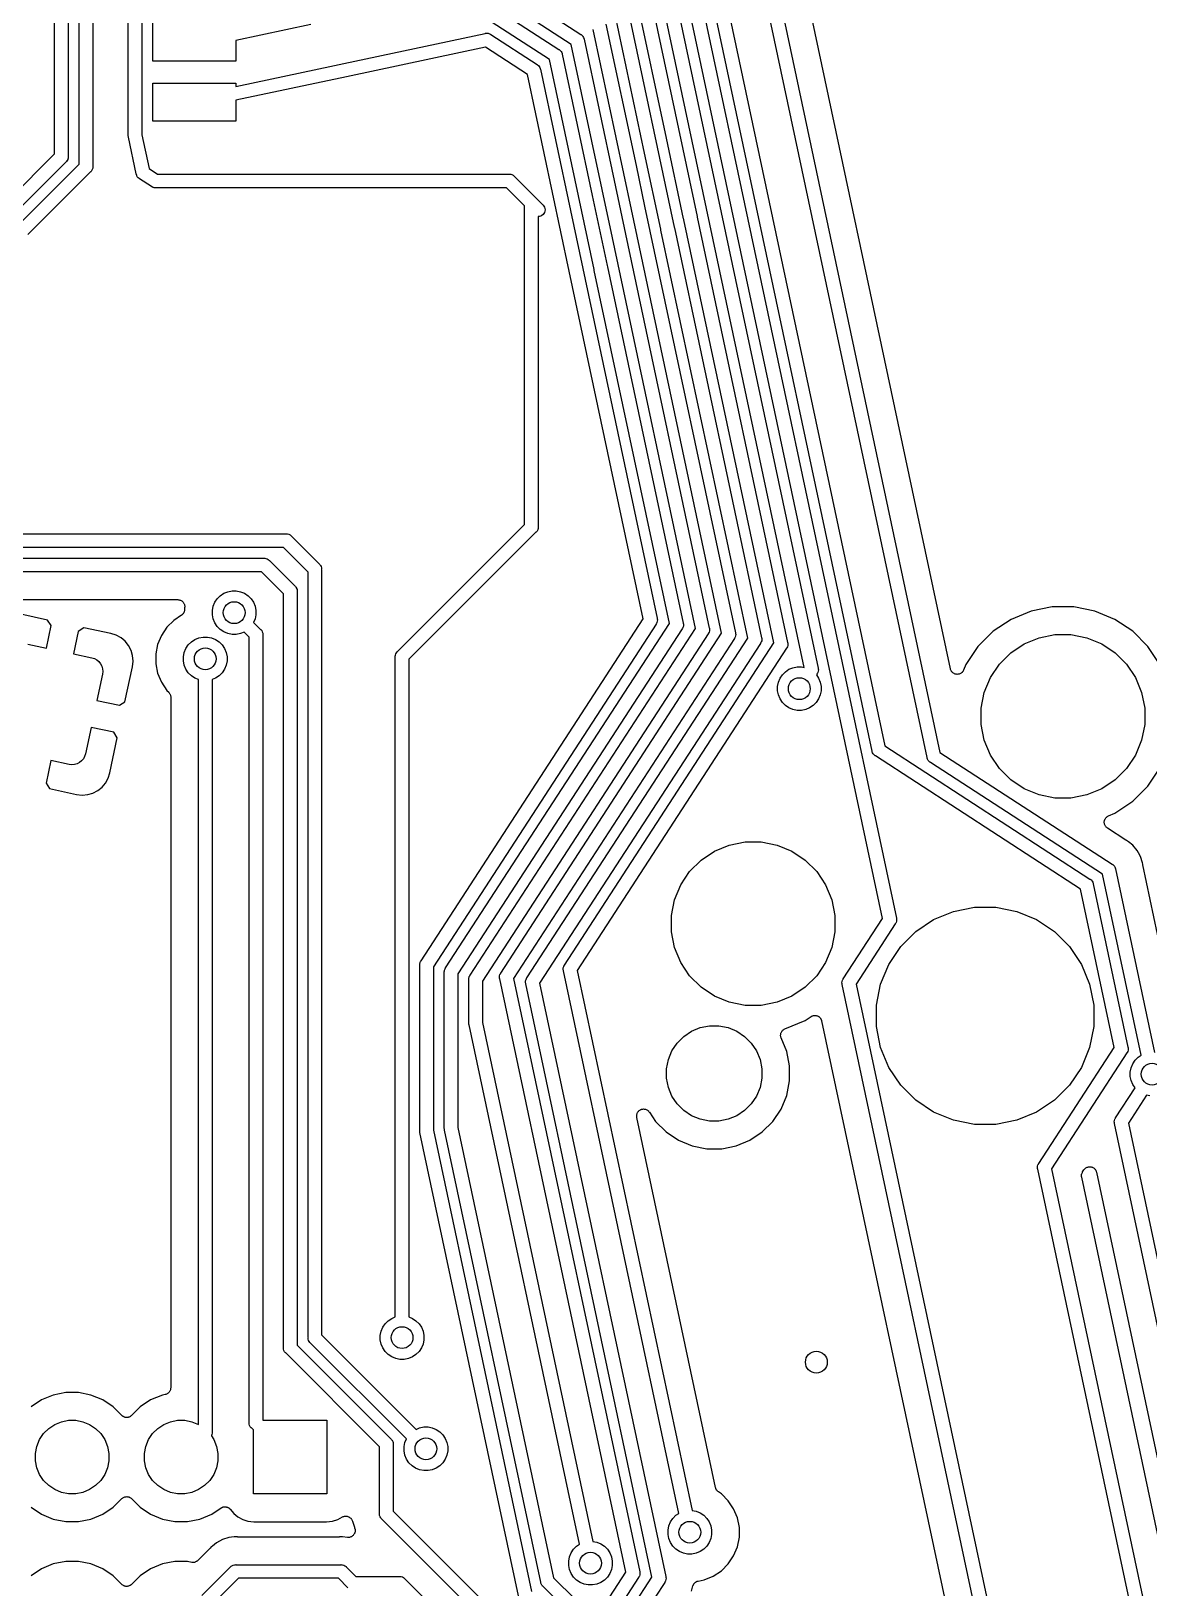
# Model space of a CAD drawing. Extents: x 59 to 2996, y -153 to 1402.
# Drawn here: x 634.46 to 654.97, y 617.34 to 645.91 of the extents above; entities that cross this region are included whole.
import ezdxf

# ---------------------------------------------------------------- set-up
doc = ezdxf.new("R2010")
doc.units = 0
doc.layers.add('BLACK', color=7, linetype='CONTINUOUS')

msp = doc.modelspace()

# ---------------------------------------------------------------- linework, layer by layer
at = {"layer": 'BLACK', "linetype": 'Continuous'}
for points in [[(656.184, 609.703), (652.927, 625.026), (652.925, 625.032), (652.924, 625.039), (652.922, 625.057), (652.923, 625.059), (652.924, 625.081), (652.931, 625.105), (652.94, 625.121), (652.94, 625.121), (652.943, 625.127), (652.946, 625.132), (654.328, 627.259), (653.71, 630.167), (649.948, 632.61), (649.943, 632.613), (649.924, 632.628), (649.908, 632.647), (649.896, 632.668), (649.89, 632.686), (649.89, 632.686), (649.888, 632.692), (649.888, 632.698), (644.239, 659.273)], [(644.493, 659.28), (650.123, 632.795), (653.884, 630.352), (653.89, 630.349), (653.895, 630.345), (653.895, 630.345), (653.909, 630.334), (653.925, 630.315), (653.937, 630.293), (653.938, 630.29), (653.942, 630.276), (653.942, 630.276), (653.944, 630.27), (653.945, 630.264), (654.582, 627.266), (654.584, 627.26), (654.585, 627.254), (654.585, 627.254), (654.586, 627.239), (654.587, 627.236), (654.585, 627.211), (654.578, 627.188), (654.569, 627.171), (654.569, 627.171), (654.566, 627.166), (654.563, 627.161), (653.181, 625.034), (656.438, 609.71)], [(634.072, 642.837), (634.893, 643.658), (634.893, 652.662)], [(635.143, 652.616), (635.143, 643.612), (635.144, 643.606), (635.143, 643.6), (635.143, 643.6), (635.141, 643.582), (635.135, 643.56), (635.134, 643.558), (635.122, 643.537), (635.111, 643.522), (635.111, 643.522), (635.107, 643.517), (635.102, 643.514), (634.216, 642.628)], [(634.258, 642.387), (635.343, 643.472), (635.343, 651.548)], [(635.593, 651.503), (635.593, 643.426), (635.594, 643.42), (635.593, 643.414), (635.593, 643.414), (635.591, 643.395), (635.584, 643.372), (635.572, 643.35), (635.571, 643.349), (635.561, 643.336), (635.561, 643.336), (635.557, 643.331), (635.552, 643.327), (634.402, 642.178)], [(636.493, 651.081), (636.493, 644.011), (636.625, 643.388), (636.781, 643.287), (642.515, 643.287), (642.528, 643.287), (643.228, 643.287), (643.234, 643.287), (643.24, 643.287), (643.25, 643.286), (643.259, 643.285), (643.282, 643.278), (643.304, 643.266), (643.318, 643.254), (643.318, 643.254), (643.323, 643.25), (643.327, 643.246), (643.722, 642.85), (643.727, 642.846), (643.731, 642.842), (643.731, 642.842), (643.856, 642.717), (643.867, 642.702), (643.879, 642.681), (643.886, 642.657), (643.889, 642.633), (643.886, 642.608), (643.879, 642.585), (643.867, 642.563), (643.852, 642.544), (643.833, 642.528), (643.811, 642.517), (643.787, 642.509), (643.763, 642.507), (643.763, 636.814), (643.764, 636.808), (643.763, 636.801), (643.763, 636.801), (643.761, 636.783), (643.755, 636.764), (643.754, 636.76), (643.743, 636.738), (643.732, 636.725), (643.727, 636.719), (643.722, 636.715), (641.391, 634.384), (641.391, 622.317), (641.455, 622.29), (641.521, 622.246), (641.577, 622.191), (641.62, 622.125), (641.651, 622.052), (641.666, 621.975), (641.666, 621.896), (641.651, 621.819), (641.62, 621.746), (641.577, 621.681), (641.521, 621.625), (641.455, 621.581), (641.383, 621.551), (641.305, 621.536), (641.227, 621.536), (641.149, 621.551), (641.077, 621.581), (641.011, 621.625), (640.955, 621.681), (640.912, 621.746), (640.881, 621.819), (640.866, 621.896), (640.866, 621.975), (640.881, 622.052), (640.912, 622.125), (640.955, 622.191), (641.011, 622.246), (641.077, 622.29), (641.141, 622.317), (641.141, 634.429), (641.14, 634.436), (641.141, 634.442), (641.141, 634.442), (641.143, 634.46), (641.15, 634.484), (641.162, 634.505), (641.177, 634.524), (641.182, 634.528), (643.513, 636.859), (643.513, 642.706), (643.182, 643.037), (642.516, 643.037), (636.751, 643.037), (636.746, 643.036), (636.739, 643.037), (636.738, 643.037), (636.733, 643.037), (636.721, 643.038), (636.72, 643.038), (636.72, 643.038), (636.709, 643.042), (636.698, 643.045), (636.697, 643.045), (636.696, 643.046), (636.686, 643.051), (636.681, 643.053), (636.68, 643.054), (636.674, 643.057), (636.67, 643.061), (636.451, 643.203), (636.446, 643.206), (636.426, 643.221), (636.41, 643.24), (636.399, 643.261), (636.393, 643.279), (636.393, 643.279), (636.391, 643.285), (636.39, 643.291), (636.247, 643.967), (636.245, 643.973), (636.244, 643.985), (636.242, 643.996), (636.243, 644.003), (636.243, 651.127)], [(641.588, 647.772), (644.545, 645.852), (644.55, 645.849), (644.555, 645.846), (644.555, 645.846), (644.569, 645.834), (644.583, 645.818), (644.585, 645.815), (644.597, 645.794), (644.603, 645.776), (644.603, 645.776), (644.605, 645.77), (644.605, 645.764), (645.157, 643.171), (645.157, 643.171), (645.366, 642.187), (645.366, 642.184), (645.366, 642.184), (646.902, 634.958), (646.904, 634.953), (646.905, 634.946), (646.905, 634.946), (646.907, 634.93), (646.907, 634.928), (646.905, 634.904), (646.898, 634.88), (646.889, 634.864), (646.889, 634.864), (646.887, 634.858), (646.883, 634.853), (642.741, 628.476), (642.741, 627.721), (644.766, 618.196), (644.839, 618.181), (644.912, 618.151), (644.978, 618.107), (645.033, 618.052), (645.077, 617.986), (645.107, 617.913), (645.123, 617.836), (645.123, 617.757), (645.107, 617.68), (645.077, 617.607), (645.033, 617.542), (644.978, 617.486), (644.912, 617.442), (644.839, 617.412), (644.762, 617.397), (644.683, 617.397), (644.606, 617.412), (644.533, 617.442), (644.468, 617.486), (644.412, 617.542), (644.368, 617.607), (644.338, 617.68), (644.323, 617.757), (644.323, 617.836), (644.338, 617.913), (644.368, 617.986), (644.412, 618.052), (644.468, 618.107), (644.521, 618.143), (642.495, 627.677), (642.493, 627.683), (642.492, 627.695), (642.49, 627.706), (642.491, 627.713), (642.491, 628.506), (642.49, 628.511), (642.491, 628.518), (642.491, 628.519), (642.492, 628.524), (642.493, 628.536), (642.493, 628.536), (642.493, 628.537), (642.496, 628.548), (642.499, 628.559), (642.5, 628.56), (642.5, 628.561), (642.505, 628.571), (642.508, 628.576), (642.508, 628.576), (642.512, 628.582), (642.515, 628.587), (646.648, 634.951), (645.124, 642.12), (645.124, 642.12), (644.37, 645.667), (641.49, 647.538)], [(646.612, 647.148), (650.334, 629.636), (650.336, 629.63), (650.336, 629.624), (650.336, 629.624), (650.338, 629.606), (650.338, 629.606), (650.336, 629.581), (650.329, 629.557), (650.321, 629.541), (650.321, 629.541), (650.318, 629.536), (650.314, 629.531), (649.595, 628.423), (652.247, 615.947)], [(658.12, 608.055), (654.335, 625.863), (654.333, 625.869), (654.332, 625.875), (654.33, 625.893), (654.331, 625.896), (654.332, 625.918), (654.339, 625.942), (654.348, 625.958), (654.348, 625.958), (654.351, 625.964), (654.354, 625.968), (654.712, 626.519), (654.67, 626.581), (654.64, 626.654), (654.624, 626.731), (654.624, 626.81), (654.64, 626.887), (654.67, 626.96), (654.714, 627.026), (654.77, 627.081), (654.823, 627.117), (654.117, 630.439), (650.958, 632.491), (650.952, 632.494), (650.948, 632.497), (650.948, 632.497), (650.94, 632.504), (650.933, 632.509), (650.917, 632.528), (650.906, 632.549), (650.9, 632.567), (650.9, 632.567), (650.898, 632.573), (650.897, 632.579), (647.773, 647.277)], [(648.017, 647.33), (651.132, 632.676), (654.291, 630.624), (654.297, 630.621), (654.302, 630.617), (654.302, 630.617), (654.316, 630.606), (654.332, 630.587), (654.344, 630.565), (654.345, 630.563), (654.349, 630.548), (654.349, 630.548), (654.351, 630.542), (654.352, 630.536), (655.067, 627.17)], [(655.169, 634.289), (654.949, 634.618), (654.67, 634.898), (654.341, 635.117), (653.975, 635.269), (653.587, 635.346), (653.192, 635.346), (652.804, 635.269), (652.439, 635.117), (652.11, 634.898), (651.83, 634.618), (651.61, 634.289), (651.568, 634.186), (651.567, 634.184), (651.561, 634.174), (651.556, 634.164), (651.555, 634.164), (651.555, 634.163), (651.548, 634.154), (651.54, 634.145), (651.54, 634.144), (651.539, 634.144), (651.53, 634.137), (651.521, 634.129), (651.52, 634.129), (651.52, 634.128), (651.509, 634.123), (651.499, 634.118), (651.498, 634.117), (651.498, 634.117), (651.487, 634.114), (651.476, 634.11), (651.475, 634.11), (651.474, 634.11), (651.462, 634.109), (651.451, 634.108), (651.45, 634.108), (651.449, 634.108), (651.438, 634.109), (651.426, 634.11), (651.425, 634.11), (651.424, 634.11), (651.414, 634.114), (651.403, 634.117), (651.402, 634.117), (651.401, 634.118), (651.391, 634.123), (651.381, 634.128), (651.38, 634.129), (651.379, 634.129), (651.37, 634.137), (651.361, 634.144), (651.361, 634.145), (651.36, 634.145), (651.353, 634.154), (651.345, 634.163), (651.345, 634.164), (651.344, 634.165), (651.339, 634.175), (651.333, 634.185), (651.333, 634.186), (651.333, 634.186), (651.329, 634.197), (651.326, 634.208), (650.63, 637.482), (648.582, 647.119)], [(642.242, 646.811), (644.143, 645.576), (644.149, 645.574), (644.154, 645.57), (644.154, 645.57), (644.168, 645.558), (644.184, 645.539), (644.196, 645.518), (644.196, 645.518), (644.201, 645.501), (644.203, 645.494), (644.204, 645.488), (644.755, 642.895), (644.755, 642.895), (645.028, 641.611), (645.034, 641.585), (645.034, 641.585), (646.423, 635.047), (646.425, 635.041), (646.426, 635.035), (646.426, 635.035), (646.428, 635.019), (646.428, 635.017), (646.426, 634.992), (646.419, 634.969), (646.41, 634.952), (646.41, 634.952), (646.408, 634.947), (646.404, 634.942), (642.291, 628.609), (642.291, 625.789), (644.047, 617.527), (644.445, 617.129)], [(646.21, 646.872), (648.899, 634.223), (648.901, 634.217), (648.901, 634.211), (648.901, 634.211), (648.903, 634.193), (648.903, 634.193), (648.901, 634.168), (648.894, 634.144), (648.886, 634.128), (648.886, 634.128), (648.883, 634.123), (648.879, 634.118), (648.866, 634.097), (648.908, 634.035), (648.938, 633.962), (648.953, 633.885), (648.953, 633.806), (648.938, 633.729), (648.908, 633.656), (648.864, 633.59), (648.808, 633.535), (648.743, 633.491), (648.67, 633.461), (648.593, 633.445), (648.514, 633.445), (648.437, 633.461), (648.364, 633.491), (648.298, 633.535), (648.243, 633.59), (648.199, 633.656), (648.169, 633.729), (648.153, 633.806), (648.153, 633.885), (648.169, 633.962), (648.199, 634.035), (648.243, 634.1), (648.298, 634.156), (648.364, 634.2), (648.437, 634.23), (648.514, 634.245), (648.593, 634.245), (648.64, 634.236), (645.975, 646.775)], [(652.012, 615.85), (649.341, 628.415), (649.339, 628.421), (649.338, 628.428), (649.336, 628.446), (649.336, 628.449), (649.338, 628.47), (649.345, 628.494), (649.354, 628.51), (649.354, 628.51), (649.356, 628.516), (649.36, 628.521), (650.08, 629.629), (646.377, 647.051)], [(644.236, 616.985), (643.849, 617.372), (643.845, 617.375), (643.84, 617.381), (643.84, 617.381), (643.837, 617.385), (643.829, 617.394), (643.829, 617.395), (643.828, 617.396), (643.823, 617.406), (643.817, 617.416), (643.817, 617.416), (643.817, 617.417), (643.813, 617.428), (643.812, 617.433), (643.811, 617.434), (643.809, 617.441), (643.809, 617.446), (642.045, 625.745), (642.043, 625.752), (642.042, 625.763), (642.04, 625.775), (642.041, 625.782), (642.041, 628.639), (642.04, 628.644), (642.041, 628.651), (642.041, 628.652), (642.042, 628.658), (642.043, 628.669), (642.043, 628.67), (642.043, 628.671), (642.046, 628.682), (642.049, 628.693), (642.05, 628.693), (642.05, 628.694), (642.055, 628.704), (642.058, 628.709), (642.058, 628.71), (642.062, 628.716), (642.065, 628.72), (646.169, 635.04), (644.792, 641.521), (644.792, 641.521), (644.788, 641.536), (643.969, 645.392), (642.144, 646.577)], [(645.809, 646.596), (646.678, 642.508), (646.68, 642.497), (646.68, 642.496), (648.339, 634.692), (648.341, 634.686), (648.342, 634.68), (648.342, 634.68), (648.343, 634.663), (648.344, 634.662), (648.341, 634.637), (648.335, 634.614), (648.326, 634.597), (648.326, 634.597), (648.323, 634.592), (648.319, 634.587), (644.481, 628.676), (646.587, 618.764), (646.661, 618.749), (646.734, 618.719), (646.8, 618.675), (646.855, 618.619), (646.899, 618.554), (646.929, 618.481), (646.945, 618.404), (646.945, 618.325), (646.929, 618.248), (646.899, 618.175), (646.855, 618.109), (646.8, 618.054), (646.734, 618.01), (646.661, 617.98), (646.584, 617.964), (646.505, 617.964), (646.428, 617.98), (646.355, 618.01), (646.29, 618.054), (646.234, 618.109), (646.19, 618.175), (646.16, 618.248), (646.145, 618.325), (646.145, 618.404), (646.16, 618.481), (646.19, 618.554), (646.234, 618.619), (646.29, 618.675), (646.343, 618.711), (644.227, 628.668), (644.225, 628.674), (644.224, 628.683), (644.222, 628.699), (644.222, 628.7), (644.224, 628.723), (644.231, 628.747), (644.239, 628.763), (644.239, 628.763), (644.242, 628.769), (644.246, 628.773), (648.085, 634.685), (646.435, 642.449), (646.435, 642.449), (646.433, 642.454), (646.431, 642.465), (646.431, 642.466), (646.116, 643.946), (646.116, 643.946), (645.574, 646.499)], [(645.497, 616.999), (645.85, 617.543), (643.536, 628.431), (643.534, 628.437), (643.533, 628.446), (643.531, 628.461), (643.532, 628.469), (643.533, 628.486), (643.54, 628.509), (643.549, 628.526), (643.549, 628.526), (643.551, 628.531), (643.555, 628.536), (647.606, 634.774), (646.015, 642.258), (646.015, 642.258), (646.014, 642.263), (646.012, 642.274), (646.012, 642.275), (645.715, 643.67), (645.715, 643.67), (645.173, 646.219)], [(645.408, 646.316), (646.258, 642.316), (646.261, 642.305), (646.261, 642.305), (647.86, 634.781), (647.862, 634.775), (647.863, 634.769), (647.863, 634.769), (647.865, 634.751), (647.865, 634.751), (647.863, 634.726), (647.856, 634.702), (647.847, 634.686), (647.847, 634.686), (647.844, 634.681), (647.841, 634.676), (643.79, 628.438), (646.104, 617.55), (646.106, 617.544), (646.107, 617.538), (646.107, 617.538), (646.109, 617.521), (646.109, 617.52), (646.107, 617.495), (646.1, 617.472), (646.091, 617.455), (646.091, 617.455), (646.089, 617.45), (646.085, 617.445), (645.731, 616.901)], [(639.595, 646.035), (638.217, 645.742), (638.217, 645.358), (636.693, 645.358), (636.693, 646.058)], [(644.716, 616.623), (645.371, 617.632), (643.057, 628.52), (643.055, 628.525), (643.054, 628.534), (643.052, 628.55), (643.053, 628.556), (643.054, 628.574), (643.061, 628.598), (643.07, 628.615), (643.07, 628.615), (643.073, 628.62), (643.076, 628.625), (647.127, 634.862), (645.475, 642.637), (645.474, 642.637), (644.772, 645.943)], [(645.007, 646.04), (645.558, 643.447), (645.558, 643.446), (645.716, 642.701), (645.716, 642.701), (647.381, 634.87), (647.383, 634.864), (647.384, 634.858), (647.384, 634.858), (647.386, 634.84), (647.386, 634.839), (647.384, 634.815), (647.377, 634.791), (647.368, 634.775), (647.368, 634.775), (647.365, 634.769), (647.362, 634.765), (643.311, 628.527), (645.625, 617.639), (645.627, 617.633), (645.628, 617.627), (645.628, 617.627), (645.63, 617.609), (645.63, 617.609), (645.628, 617.584), (645.621, 617.56), (645.612, 617.544), (645.612, 617.544), (645.61, 617.538), (645.606, 617.534), (644.942, 616.512)], [(643.402, 617.196), (641.595, 625.698), (641.593, 625.704), (641.592, 625.716), (641.59, 625.727), (641.591, 625.734), (641.591, 628.772), (641.59, 628.778), (641.591, 628.785), (641.591, 628.785), (641.592, 628.791), (641.593, 628.802), (641.593, 628.803), (641.593, 628.804), (641.596, 628.815), (641.599, 628.826), (641.6, 628.827), (641.6, 628.827), (641.605, 628.838), (641.608, 628.842), (641.608, 628.843), (641.612, 628.849), (641.615, 628.853), (645.69, 635.129), (644.334, 641.509), (644.334, 641.509), (643.567, 645.116), (642.797, 645.616), (640.249, 645.074), (640.249, 645.074), (638.217, 644.642), (638.217, 644.258), (636.693, 644.258), (636.693, 644.958), (638.217, 644.958), (638.217, 644.898), (640.028, 645.283), (640.197, 645.319), (642.79, 645.87), (642.796, 645.872), (642.802, 645.872), (642.802, 645.872), (642.82, 645.874), (642.82, 645.874), (642.845, 645.872), (642.869, 645.865), (642.885, 645.857), (642.885, 645.857), (642.891, 645.854), (642.895, 645.85), (643.742, 645.3), (643.747, 645.298), (643.752, 645.294), (643.752, 645.294), (643.767, 645.282), (643.781, 645.265), (643.783, 645.263), (643.794, 645.242), (643.8, 645.224), (643.8, 645.224), (643.802, 645.218), (643.803, 645.212), (644.354, 642.619), (644.354, 642.619), (645.944, 635.136), (645.946, 635.13), (645.947, 635.124), (645.947, 635.124), (645.949, 635.107), (645.949, 635.106), (645.947, 635.081), (645.94, 635.057), (645.931, 635.041), (645.931, 635.041), (645.929, 635.036), (645.925, 635.031), (641.841, 628.742), (641.841, 625.742), (643.64, 617.278)], [(623.623, 636.687), (639.136, 636.687), (639.142, 636.687), (639.148, 636.687), (639.148, 636.687), (639.167, 636.685), (639.19, 636.678), (639.212, 636.666), (639.231, 636.65), (639.235, 636.646), (639.75, 636.13), (639.755, 636.126), (639.759, 636.122), (639.759, 636.122), (639.765, 636.114), (639.77, 636.107), (639.782, 636.086), (639.789, 636.062), (639.791, 636.044), (639.791, 636.044), (639.792, 636.038), (639.791, 636.032), (639.791, 621.985), (641.522, 620.253), (641.587, 620.28), (641.664, 620.296), (641.743, 620.296), (641.82, 620.28), (641.893, 620.25), (641.959, 620.206), (642.014, 620.151), (642.058, 620.085), (642.088, 620.012), (642.104, 619.935), (642.104, 619.856), (642.088, 619.779), (642.058, 619.706), (642.014, 619.641), (641.959, 619.585), (641.893, 619.541), (641.82, 619.511), (641.743, 619.496), (641.664, 619.496), (641.587, 619.511), (641.514, 619.541), (641.449, 619.585), (641.393, 619.641), (641.349, 619.706), (641.319, 619.779), (641.304, 619.856), (641.304, 619.935), (641.319, 620.012), (641.346, 620.077), (639.582, 621.84), (639.577, 621.844), (639.562, 621.863), (639.55, 621.885), (639.543, 621.909), (639.541, 621.927), (639.541, 621.927), (639.54, 621.933), (639.541, 621.939), (639.541, 635.986), (639.09, 636.437), (623.577, 636.437)], [(623.437, 636.237), (638.736, 636.237), (638.742, 636.237), (638.748, 636.237), (638.748, 636.237), (638.767, 636.235), (638.79, 636.228), (638.812, 636.216), (638.831, 636.2), (638.835, 636.196), (639.3, 635.73), (639.305, 635.726), (639.309, 635.722), (639.32, 635.707), (639.331, 635.687), (639.332, 635.686), (639.339, 635.662), (639.341, 635.644), (639.341, 635.644), (639.342, 635.638), (639.341, 635.632), (639.341, 621.798), (641.063, 620.077), (641.067, 620.073), (641.071, 620.068), (641.071, 620.068), (641.081, 620.057), (641.083, 620.054), (641.095, 620.032), (641.102, 620.009), (641.104, 619.99), (641.104, 619.99), (641.104, 619.984), (641.104, 619.978), (641.104, 618.75), (643.005, 616.849)], [(642.828, 616.672), (640.894, 618.606), (640.89, 618.61), (640.885, 618.615), (640.874, 618.629), (640.862, 618.65), (640.855, 618.674), (640.854, 618.686), (640.854, 618.692), (640.853, 618.698), (640.854, 618.704), (640.854, 619.932), (639.132, 621.654), (639.127, 621.658), (639.123, 621.663), (639.112, 621.677), (639.1, 621.699), (639.093, 621.722), (639.09, 621.747), (639.091, 621.753), (639.091, 635.586), (638.69, 635.987), (623.391, 635.987)], [(633.335, 635.479), (637.153, 635.479), (637.154, 635.479), (637.154, 635.479), (637.154, 635.479), (637.155, 635.479), (637.167, 635.477), (637.179, 635.476), (637.179, 635.476), (637.18, 635.476), (637.191, 635.472), (637.203, 635.469), (637.203, 635.468), (637.203, 635.468), (637.214, 635.463), (637.224, 635.457), (637.225, 635.457), (637.225, 635.456), (637.234, 635.449), (637.243, 635.441), (637.244, 635.441), (637.244, 635.44), (637.251, 635.431), (637.259, 635.422), (637.259, 635.421), (637.259, 635.421), (637.265, 635.41), (637.271, 635.4), (637.271, 635.399), (637.271, 635.399), (637.274, 635.388), (637.278, 635.376), (637.278, 635.376), (637.278, 635.375), (637.279, 635.363), (637.28, 635.351), (637.28, 635.351), (637.28, 635.351), (637.279, 635.339), (637.278, 635.333), (637.278, 635.3), (637.278, 635.3), (637.278, 635.3), (637.278, 635.3), (637.278, 635.299), (637.277, 635.287), (637.276, 635.275), (637.276, 635.275), (637.276, 635.274), (637.272, 635.263), (637.269, 635.251), (637.268, 635.251), (637.268, 635.25), (637.262, 635.24), (637.257, 635.23), (637.256, 635.229), (637.256, 635.229), (637.249, 635.22), (637.241, 635.21), (637.241, 635.21), (637.24, 635.21), (637.231, 635.202), (637.222, 635.195), (637.077, 635.098), (636.95, 634.971), (636.851, 634.823), (636.783, 634.657), (636.748, 634.482), (636.748, 634.303), (636.783, 634.128), (636.851, 633.963), (636.95, 633.814), (636.986, 633.779), (636.986, 633.778), (636.986, 633.778), (636.986, 633.778), (636.987, 633.777), (636.994, 633.768), (637.002, 633.759), (637.002, 633.759), (637.002, 633.758), (637.008, 633.748), (637.013, 633.737), (637.013, 633.737), (637.014, 633.736), (637.017, 633.725), (637.02, 633.714), (637.02, 633.713), (637.021, 633.712), (637.022, 633.701), (637.023, 633.689), (637.023, 621.017), (637.023, 621.016), (637.023, 621.016), (637.023, 621.016), (637.023, 621.015), (637.021, 621.003), (637.02, 620.991), (637.02, 620.991), (637.02, 620.99), (637.016, 620.979), (637.013, 620.967), (637.013, 620.967), (637.012, 620.966), (637.007, 620.956), (637.001, 620.946), (637.001, 620.945), (637.001, 620.945), (636.993, 620.936), (636.985, 620.926), (636.985, 620.926), (636.985, 620.926), (636.975, 620.918), (636.966, 620.911), (636.966, 620.911), (636.965, 620.91), (636.955, 620.905), (636.944, 620.899), (636.944, 620.899), (636.943, 620.899), (636.932, 620.895), (636.921, 620.892), (636.869, 620.882), (636.654, 620.793), (636.46, 620.663), (636.304, 620.507), (636.304, 620.506), (636.303, 620.506), (636.303, 620.506), (636.303, 620.506), (636.293, 620.498), (636.284, 620.491), (636.284, 620.491), (636.283, 620.49), (636.273, 620.485), (636.262, 620.479), (636.262, 620.479), (636.261, 620.479), (636.25, 620.476), (636.239, 620.472), (636.238, 620.472), (636.238, 620.472), (636.226, 620.471), (636.214, 620.47), (636.213, 620.47), (636.213, 620.47), (636.201, 620.471), (636.189, 620.472), (636.189, 620.472), (636.188, 620.473), (636.177, 620.476), (636.166, 620.48), (636.165, 620.48), (636.165, 620.48), (636.154, 620.486), (636.144, 620.491), (636.143, 620.492), (636.143, 620.492), (636.134, 620.499), (636.125, 620.507), (635.968, 620.663), (635.775, 620.793), (635.559, 620.882), (635.331, 620.927), (635.098, 620.927), (634.869, 620.882), (634.654, 620.793), (634.46, 620.663)], [(634.404, 634.66), (634.742, 634.588), (634.83, 635.003), (634.765, 635.103), (634.271, 635.211)], [(655.194, 629.019), (654.855, 630.611), (654.855, 630.613), (654.854, 630.618), (654.853, 630.623), (654.851, 630.648), (654.813, 630.767), (654.777, 630.833), (654.777, 630.833), (654.753, 630.876), (654.672, 630.972), (654.594, 631.034), (654.594, 631.034), (654.594, 631.034), (654.575, 631.049), (654.553, 631.061), (654.551, 631.062), (654.547, 631.065), (654.542, 631.067), (654.204, 631.286), (654.203, 631.287), (654.202, 631.288), (654.202, 631.288), (654.193, 631.296), (654.183, 631.303), (654.183, 631.304), (654.183, 631.304), (654.175, 631.313), (654.168, 631.322), (654.167, 631.323), (654.167, 631.323), (654.162, 631.334), (654.156, 631.344), (654.156, 631.345), (654.156, 631.345), (654.152, 631.357), (654.149, 631.368), (654.149, 631.368), (654.149, 631.369), (654.147, 631.381), (654.146, 631.393), (654.146, 631.393), (654.146, 631.394), (654.147, 631.405), (654.149, 631.417), (654.149, 631.418), (654.149, 631.418), (654.152, 631.43), (654.156, 631.441), (654.156, 631.441), (654.156, 631.442), (654.162, 631.452), (654.167, 631.463), (654.168, 631.463), (654.168, 631.464), (654.175, 631.473), (654.183, 631.482), (654.183, 631.483), (654.184, 631.483), (654.193, 631.49), (654.202, 631.498), (654.202, 631.498), (654.203, 631.499), (654.213, 631.504), (654.224, 631.51), (654.224, 631.51), (654.225, 631.51), (654.341, 631.558), (654.67, 631.778), (654.949, 632.058), (655.169, 632.387)], [(646.574, 617.282), (646.602, 617.38), (646.603, 617.382), (646.605, 617.388), (646.607, 617.394), (646.61, 617.399), (646.612, 617.405), (646.616, 617.41), (646.619, 617.416), (646.623, 617.42), (646.626, 617.425), (646.63, 617.43), (646.635, 617.435), (646.639, 617.438), (646.643, 617.443), (646.649, 617.446), (646.654, 617.45), (646.659, 617.453), (646.664, 617.457), (646.67, 617.459), (646.676, 617.462), (646.681, 617.464), (646.687, 617.466), (646.693, 617.467), (646.699, 617.469), (646.809, 617.491), (646.975, 617.56), (647.123, 617.659), (647.25, 617.785), (647.349, 617.934), (647.418, 618.099), (647.453, 618.275), (647.453, 618.454), (647.418, 618.629), (647.349, 618.794), (647.25, 618.943), (647.123, 619.069), (647.071, 619.104), (647.07, 619.105), (647.061, 619.112), (647.053, 619.119), (647.052, 619.12), (647.051, 619.121), (647.044, 619.13), (647.037, 619.138), (647.036, 619.14), (647.035, 619.141), (647.03, 619.15), (647.025, 619.16), (647.025, 619.161), (647.024, 619.163), (647.021, 619.173), (647.018, 619.184), (645.573, 625.978), (645.573, 625.98), (645.573, 625.981), (645.573, 625.981), (645.572, 625.993), (645.571, 626.005), (645.571, 626.005), (645.571, 626.006), (645.572, 626.018), (645.573, 626.029), (645.573, 626.03), (645.573, 626.031), (645.577, 626.042), (645.58, 626.053), (645.58, 626.054), (645.581, 626.054), (645.586, 626.065), (645.592, 626.075), (645.592, 626.075), (645.593, 626.076), (645.6, 626.085), (645.607, 626.094), (645.608, 626.095), (645.608, 626.095), (645.618, 626.102), (645.626, 626.11), (645.627, 626.11), (645.628, 626.111), (645.638, 626.116), (645.648, 626.122), (645.649, 626.122), (645.65, 626.122), (645.661, 626.126), (645.672, 626.129), (645.673, 626.129), (645.673, 626.129), (645.685, 626.13), (645.697, 626.132), (645.697, 626.132), (645.698, 626.132), (645.71, 626.13), (645.721, 626.129), (645.722, 626.129), (645.723, 626.129), (645.734, 626.126), (645.745, 626.122), (645.746, 626.122), (645.746, 626.122), (645.757, 626.116), (645.767, 626.111), (645.768, 626.11), (645.768, 626.11), (645.777, 626.103), (645.786, 626.095), (645.787, 626.095), (645.787, 626.094), (645.795, 626.085), (645.802, 626.076), (645.803, 626.076), (645.803, 626.075), (645.918, 625.903), (646.111, 625.71), (646.337, 625.559), (646.589, 625.455), (646.856, 625.402), (647.129, 625.402), (647.396, 625.455), (647.647, 625.559), (647.874, 625.71), (648.067, 625.903), (648.218, 626.13), (648.322, 626.381), (648.375, 626.648), (648.375, 626.921), (648.322, 627.188), (648.22, 627.435), (648.22, 627.436), (648.22, 627.436), (648.22, 627.436), (648.219, 627.437), (648.216, 627.448), (648.213, 627.459), (648.213, 627.46), (648.212, 627.46), (648.211, 627.472), (648.21, 627.484), (648.21, 627.485), (648.21, 627.485), (648.212, 627.497), (648.213, 627.509), (648.213, 627.509), (648.213, 627.51), (648.217, 627.521), (648.22, 627.533), (648.22, 627.533), (648.22, 627.533), (648.226, 627.544), (648.232, 627.554), (648.232, 627.555), (648.232, 627.555), (648.24, 627.564), (648.248, 627.573), (648.248, 627.574), (648.248, 627.574), (648.257, 627.582), (648.267, 627.589), (648.267, 627.589), (648.268, 627.59), (648.278, 627.595), (648.289, 627.601), (648.658, 627.754), (648.768, 627.828), (648.77, 627.829), (648.78, 627.834), (648.79, 627.839), (648.791, 627.839), (648.792, 627.84), (648.803, 627.843), (648.813, 627.846), (648.815, 627.847), (648.816, 627.847), (648.827, 627.848), (648.838, 627.849), (648.839, 627.849), (648.84, 627.849), (648.852, 627.848), (648.863, 627.847), (648.864, 627.846), (648.865, 627.846), (648.876, 627.843), (648.886, 627.84), (648.888, 627.839), (648.889, 627.839), (648.899, 627.834), (648.908, 627.828), (648.909, 627.828), (648.91, 627.827), (648.919, 627.82), (648.928, 627.813), (648.929, 627.812), (648.929, 627.811), (648.936, 627.802), (648.944, 627.794), (648.944, 627.793), (648.945, 627.792), (648.95, 627.782), (648.956, 627.772), (648.956, 627.771), (648.957, 627.77), (648.96, 627.759), (648.963, 627.748), (651.348, 616.53)], [(654.985, 626.371), (654.922, 626.383), (654.589, 625.87), (658.364, 608.108)], [(656.929, 609.846), (653.733, 624.882), (653.733, 624.882), (653.733, 624.882), (653.733, 624.882), (653.732, 624.884), (653.731, 624.895), (653.73, 624.907), (653.73, 624.908), (653.73, 624.908), (653.731, 624.92), (653.732, 624.932), (653.732, 624.932), (653.732, 624.933), (653.736, 624.944), (653.739, 624.956), (653.739, 624.956), (653.739, 624.957), (653.745, 624.967), (653.75, 624.978), (653.774, 625.014), (653.775, 625.016), (653.775, 625.016), (653.775, 625.016), (653.775, 625.016), (653.783, 625.025), (653.791, 625.035), (653.791, 625.035), (653.791, 625.035), (653.801, 625.043), (653.81, 625.051), (653.81, 625.051), (653.81, 625.051), (653.821, 625.057), (653.832, 625.062), (653.832, 625.062), (653.832, 625.063), (653.844, 625.066), (653.855, 625.07), (653.855, 625.07), (653.856, 625.07), (653.868, 625.071), (653.88, 625.072), (653.88, 625.072), (653.88, 625.072), (653.892, 625.071), (653.905, 625.07), (653.905, 625.07), (653.905, 625.07), (653.917, 625.067), (653.928, 625.063), (653.929, 625.063), (653.929, 625.063), (653.94, 625.057), (653.95, 625.052), (653.951, 625.051), (653.951, 625.051), (653.96, 625.044), (653.97, 625.036), (653.97, 625.036), (653.97, 625.036), (653.978, 625.026), (653.986, 625.017), (653.986, 625.017), (653.986, 625.017), (653.992, 625.006), (653.998, 624.995), (653.998, 624.995), (653.998, 624.995), (654.001, 624.984), (654.005, 624.972), (657.556, 608.267)], [(634.46, 618.825), (634.654, 618.696), (634.869, 618.607), (635.098, 618.561), (635.331, 618.561), (635.559, 618.607), (635.775, 618.696), (635.968, 618.825), (636.125, 618.981), (636.125, 618.982), (636.125, 618.982), (636.125, 618.982), (636.126, 618.983), (636.135, 618.99), (636.144, 618.998), (636.145, 618.998), (636.145, 618.998), (636.156, 619.004), (636.166, 619.009), (636.167, 619.009), (636.167, 619.01), (636.179, 619.013), (636.19, 619.016), (636.191, 619.016), (636.191, 619.016), (636.203, 619.017), (636.215, 619.019), (636.215, 619.019), (636.216, 619.019), (636.227, 619.017), (636.239, 619.016), (636.24, 619.016), (636.24, 619.016), (636.252, 619.012), (636.263, 619.009), (636.264, 619.009), (636.264, 619.008), (636.274, 619.003), (636.285, 618.997), (636.285, 618.997), (636.286, 618.997), (636.295, 618.989), (636.304, 618.981), (636.46, 618.825), (636.654, 618.696), (636.869, 618.607), (637.098, 618.561), (637.331, 618.561), (637.559, 618.607), (637.775, 618.696), (637.946, 618.811), (637.948, 618.811), (637.953, 618.814), (637.958, 618.817), (637.964, 618.82), (637.97, 618.823), (637.975, 618.824), (637.981, 618.827), (637.987, 618.828), (637.994, 618.83), (637.999, 618.83), (638.005, 618.831), (638.012, 618.831), (638.018, 618.832), (638.024, 618.831), (638.03, 618.831), (638.036, 618.83), (638.043, 618.829), (638.048, 618.827), (638.054, 618.826), (638.06, 618.824), (638.067, 618.822), (638.072, 618.819), (638.077, 618.817), (638.082, 618.813), (638.088, 618.81), (638.093, 618.806), (638.097, 618.803), (638.102, 618.798), (638.107, 618.794), (638.111, 618.79), (638.115, 618.785), (638.178, 618.708), (638.256, 618.645), (638.344, 618.598), (638.44, 618.569), (638.546, 618.558), (639.883, 618.558), (639.989, 618.569), (640.085, 618.598), (640.174, 618.646), (640.175, 618.646), (640.175, 618.646), (640.175, 618.646), (640.176, 618.646), (640.187, 618.651), (640.198, 618.655), (640.199, 618.655), (640.199, 618.656), (640.211, 618.658), (640.223, 618.66), (640.223, 618.66), (640.223, 618.66), (640.235, 618.66), (640.247, 618.66), (640.248, 618.66), (640.248, 618.66), (640.26, 618.657), (640.272, 618.655), (640.272, 618.655), (640.272, 618.655), (640.284, 618.65), (640.295, 618.645), (640.295, 618.645), (640.295, 618.645), (640.305, 618.638), (640.315, 618.632), (640.315, 618.631), (640.316, 618.631), (640.324, 618.623), (640.333, 618.614), (640.333, 618.614), (640.333, 618.613), (640.34, 618.603), (640.346, 618.593), (640.347, 618.593), (640.347, 618.593), (640.351, 618.582), (640.356, 618.57), (640.391, 618.455), (640.391, 618.454), (640.391, 618.454), (640.391, 618.454), (640.392, 618.453), (640.396, 618.442), (640.401, 618.431), (640.401, 618.431), (640.401, 618.43), (640.403, 618.418), (640.405, 618.407), (640.405, 618.406), (640.405, 618.406), (640.405, 618.394), (640.405, 618.382), (640.405, 618.382), (640.405, 618.381), (640.403, 618.369), (640.4, 618.358), (640.4, 618.357), (640.4, 618.357), (640.395, 618.346), (640.391, 618.335), (640.39, 618.334), (640.39, 618.334), (640.383, 618.324), (640.377, 618.314), (640.376, 618.314), (640.376, 618.314), (640.368, 618.305), (640.359, 618.297), (640.359, 618.297), (640.359, 618.296), (640.349, 618.29), (640.338, 618.283), (640.338, 618.283), (640.338, 618.283), (640.326, 618.278), (640.315, 618.274), (640.315, 618.273), (640.315, 618.273), (640.303, 618.271), (640.291, 618.269), (640.291, 618.269), (640.291, 618.269), (640.278, 618.269), (640.266, 618.269), (640.174, 618.278), (640.174, 618.278), (640.149, 618.28), (640.124, 618.278), (640.123, 618.278), (640.117, 618.278), (640.112, 618.277), (638.252, 618.277), (638.25, 618.277), (638.245, 618.278), (638.239, 618.278), (638.214, 618.28), (638.189, 618.278), (638.189, 618.278), (638.09, 618.268), (637.972, 618.232), (637.972, 618.232), (637.971, 618.232), (637.861, 618.173), (637.787, 618.112), (637.765, 618.094), (637.749, 618.075), (637.748, 618.073), (637.744, 618.07), (637.74, 618.065), (637.522, 617.847), (637.521, 617.846), (637.521, 617.846), (637.521, 617.846), (637.52, 617.846), (637.511, 617.838), (637.502, 617.831), (637.502, 617.83), (637.501, 617.83), (637.491, 617.825), (637.48, 617.819), (637.48, 617.819), (637.479, 617.819), (637.468, 617.815), (637.456, 617.812), (637.456, 617.812), (637.455, 617.812), (637.443, 617.811), (637.432, 617.81), (637.431, 617.81), (637.431, 617.81), (637.419, 617.811), (637.407, 617.812), (637.331, 617.827), (637.098, 617.827), (636.869, 617.782), (636.654, 617.693), (636.46, 617.563), (636.304, 617.407), (636.304, 617.406), (636.303, 617.406), (636.303, 617.406), (636.303, 617.406), (636.293, 617.398), (636.284, 617.391), (636.284, 617.391), (636.283, 617.39), (636.273, 617.385), (636.262, 617.379), (636.262, 617.379), (636.261, 617.379), (636.25, 617.376), (636.239, 617.372), (636.238, 617.372), (636.238, 617.372), (636.226, 617.371), (636.214, 617.37), (636.213, 617.37), (636.213, 617.37), (636.201, 617.371), (636.189, 617.372), (636.189, 617.372), (636.188, 617.373), (636.177, 617.376), (636.166, 617.38), (636.165, 617.38), (636.165, 617.38), (636.154, 617.386), (636.144, 617.391), (636.143, 617.392), (636.143, 617.392), (636.134, 617.399), (636.125, 617.407), (635.968, 617.563), (635.775, 617.693), (635.559, 617.782), (635.331, 617.827), (635.098, 617.827), (634.869, 617.782), (634.654, 617.693), (634.46, 617.563)], [(637.595, 617.202), (638.122, 617.728), (638.126, 617.733), (638.134, 617.74), (638.145, 617.749), (638.166, 617.76), (638.19, 617.767), (638.208, 617.769), (638.208, 617.769), (638.214, 617.77), (638.22, 617.769), (640.143, 617.769), (640.149, 617.77), (640.155, 617.769), (640.155, 617.769), (640.174, 617.767), (640.197, 617.76), (640.219, 617.749), (640.238, 617.733), (640.242, 617.728), (640.418, 617.553), (641.218, 617.553), (641.224, 617.553), (641.23, 617.553), (641.23, 617.553), (641.249, 617.551), (641.272, 617.544), (641.294, 617.532), (641.313, 617.516), (641.317, 617.512), (643.002, 615.826)], [(640.273, 617.343), (640.098, 617.519), (638.266, 617.519), (637.772, 617.025)]]:
    msp.add_lwpolyline(points, dxfattribs=at)
for points in [[(638.376, 635.595), (638.441, 635.551), (638.497, 635.495), (638.541, 635.43), (638.571, 635.357), (638.586, 635.28), (638.586, 635.201), (638.571, 635.124), (638.544, 635.059), (638.67, 634.933), (638.675, 634.929), (638.679, 634.924), (638.691, 634.91), (638.702, 634.89), (638.702, 634.888), (638.71, 634.865), (638.711, 634.846), (638.711, 634.846), (638.712, 634.84), (638.711, 634.834), (638.711, 620.424), (638.716, 620.419), (639.889, 620.419), (639.889, 619.069), (638.539, 619.069), (638.539, 620.242), (638.502, 620.279), (638.498, 620.283), (638.482, 620.302), (638.47, 620.324), (638.463, 620.348), (638.461, 620.366), (638.461, 620.366), (638.461, 620.372), (638.461, 620.378), (638.461, 634.788), (638.367, 634.882), (638.303, 634.856), (638.226, 634.84), (638.147, 634.84), (638.07, 634.856), (637.997, 634.886), (637.931, 634.93), (637.876, 634.985), (637.832, 635.051), (637.802, 635.124), (637.786, 635.201), (637.786, 635.28), (637.802, 635.357), (637.832, 635.43), (637.876, 635.495), (637.931, 635.551), (637.997, 635.595), (638.07, 635.625), (638.147, 635.64), (638.226, 635.64), (638.303, 635.625)], [(635.239, 634.483), (635.578, 634.411), (635.624, 634.396), (635.667, 634.372), (635.705, 634.341), (635.735, 634.302), (635.758, 634.259), (635.771, 634.212), (635.776, 634.163), (635.77, 634.114), (635.667, 633.629), (636.081, 633.541), (636.182, 633.606), (636.321, 634.247), (636.333, 634.352), (636.324, 634.452), (636.296, 634.548), (636.25, 634.637), (636.188, 634.715), (636.111, 634.779), (636.024, 634.828), (635.923, 634.86), (635.428, 634.962), (635.327, 634.897)], [(637.845, 634.747), (637.911, 634.703), (637.966, 634.648), (638.01, 634.582), (638.04, 634.509), (638.056, 634.432), (638.056, 634.353), (638.04, 634.276), (638.01, 634.203), (637.966, 634.138), (637.911, 634.082), (637.845, 634.038), (637.781, 634.011), (637.781, 620.192), (637.781, 620.186), (637.781, 620.18), (637.781, 620.18), (637.779, 620.161), (637.772, 620.14), (637.772, 620.138), (637.768, 620.131), (637.812, 620.064), (637.863, 619.941), (637.889, 619.811), (637.889, 619.678), (637.863, 619.547), (637.812, 619.424), (637.739, 619.314), (637.645, 619.22), (637.534, 619.146), (637.411, 619.095), (637.281, 619.069), (637.148, 619.069), (637.017, 619.095), (636.895, 619.146), (636.784, 619.22), (636.69, 619.314), (636.616, 619.424), (636.565, 619.547), (636.539, 619.678), (636.539, 619.811), (636.565, 619.941), (636.616, 620.064), (636.69, 620.175), (636.784, 620.269), (636.895, 620.342), (637.017, 620.393), (637.148, 620.419), (637.281, 620.419), (637.411, 620.393), (637.531, 620.344), (637.531, 634.011), (637.466, 634.038), (637.401, 634.082), (637.345, 634.138), (637.301, 634.203), (637.271, 634.276), (637.256, 634.353), (637.256, 634.432), (637.271, 634.509), (637.301, 634.582), (637.345, 634.648), (637.401, 634.703), (637.466, 634.747), (637.539, 634.777), (637.616, 634.793), (637.695, 634.793), (637.772, 634.777)], [(654.1, 634.667), (654.346, 634.503), (654.555, 634.294), (654.719, 634.048), (654.832, 633.775), (654.89, 633.486), (654.89, 633.19), (654.832, 632.9), (654.719, 632.627), (654.555, 632.382), (654.346, 632.173), (654.1, 632.009), (653.827, 631.896), (653.537, 631.838), (653.242, 631.838), (652.952, 631.896), (652.679, 632.009), (652.433, 632.173), (652.225, 632.382), (652.06, 632.627), (651.947, 632.9), (651.89, 633.19), (651.89, 633.486), (651.947, 633.775), (652.06, 634.048), (652.225, 634.294), (652.433, 634.503), (652.679, 634.667), (652.952, 634.78), (653.242, 634.838), (653.537, 634.838), (653.827, 634.78)], [(635.443, 632.6), (635.42, 632.557), (635.388, 632.52), (635.35, 632.489), (635.306, 632.467), (635.259, 632.453), (635.21, 632.449), (635.162, 632.454), (634.823, 632.526), (634.735, 632.112), (634.8, 632.011), (635.294, 631.904), (635.4, 631.892), (635.499, 631.9), (635.595, 631.928), (635.684, 631.974), (635.762, 632.037), (635.827, 632.113), (635.875, 632.201), (635.907, 632.302), (636.041, 632.944), (635.976, 633.044), (635.561, 633.132), (635.458, 632.647)], [(648.417, 630.862), (648.663, 630.698), (648.872, 630.489), (649.036, 630.244), (649.149, 629.971), (649.207, 629.681), (649.207, 629.385), (649.149, 629.096), (649.036, 628.823), (648.872, 628.577), (648.663, 628.368), (648.417, 628.204), (648.144, 628.091), (647.854, 628.033), (647.559, 628.033), (647.269, 628.091), (646.996, 628.204), (646.75, 628.368), (646.541, 628.577), (646.377, 628.823), (646.264, 629.096), (646.207, 629.385), (646.207, 629.681), (646.264, 629.971), (646.377, 630.244), (646.541, 630.489), (646.75, 630.698), (646.996, 630.862), (647.269, 630.976), (647.559, 631.033), (647.854, 631.033), (648.144, 630.976)], [(652.906, 629.608), (653.232, 629.39), (653.51, 629.112), (653.728, 628.785), (653.879, 628.422), (653.955, 628.037), (653.955, 627.644), (653.879, 627.259), (653.728, 626.896), (653.51, 626.57), (653.232, 626.292), (652.906, 626.074), (652.543, 625.924), (652.158, 625.847), (651.765, 625.847), (651.38, 625.924), (651.017, 626.074), (650.69, 626.292), (650.413, 626.57), (650.194, 626.896), (650.044, 627.259), (649.967, 627.644), (649.967, 628.037), (650.044, 628.422), (650.194, 628.785), (650.413, 629.112), (650.69, 629.39), (651.017, 629.608), (651.38, 629.758), (651.765, 629.835), (652.158, 629.835), (652.543, 629.758)], [(647.407, 627.56), (647.55, 627.464), (647.672, 627.342), (647.768, 627.199), (647.834, 627.04), (647.867, 626.871), (647.867, 626.698), (647.834, 626.529), (647.768, 626.37), (647.672, 626.227), (647.55, 626.105), (647.407, 626.009), (647.248, 625.943), (647.079, 625.91), (646.906, 625.91), (646.737, 625.943), (646.578, 626.009), (646.435, 626.105), (646.313, 626.227), (646.217, 626.37), (646.151, 626.529), (646.117, 626.698), (646.117, 626.871), (646.151, 627.04), (646.217, 627.199), (646.313, 627.342), (646.435, 627.464), (646.578, 627.56), (646.737, 627.626), (646.906, 627.66), (647.079, 627.66), (647.248, 627.626)], [(635.534, 620.342), (635.645, 620.269), (635.739, 620.175), (635.812, 620.064), (635.863, 619.941), (635.889, 619.811), (635.889, 619.678), (635.863, 619.547), (635.812, 619.424), (635.739, 619.314), (635.645, 619.22), (635.534, 619.146), (635.411, 619.095), (635.281, 619.069), (635.148, 619.069), (635.017, 619.095), (634.895, 619.146), (634.784, 619.22), (634.69, 619.314), (634.616, 619.424), (634.565, 619.547), (634.539, 619.678), (634.539, 619.811), (634.565, 619.941), (634.616, 620.064), (634.69, 620.175), (634.784, 620.269), (634.895, 620.342), (635.017, 620.393), (635.148, 620.419), (635.281, 620.419), (635.411, 620.393)]]:
    msp.add_lwpolyline(points, close=True, dxfattribs=at)
at = {"layer": 'BLACK'}
for centre in [(638.186, 635.24), (637.656, 634.393), (648.553, 633.845), (655.024, 626.771), (641.266, 621.936), (648.866, 621.486), (641.704, 619.896), (646.545, 618.364), (644.723, 617.797)]:
    msp.add_circle(centre, 0.2, dxfattribs=at)

doc.saveas('drawing.dxf')
